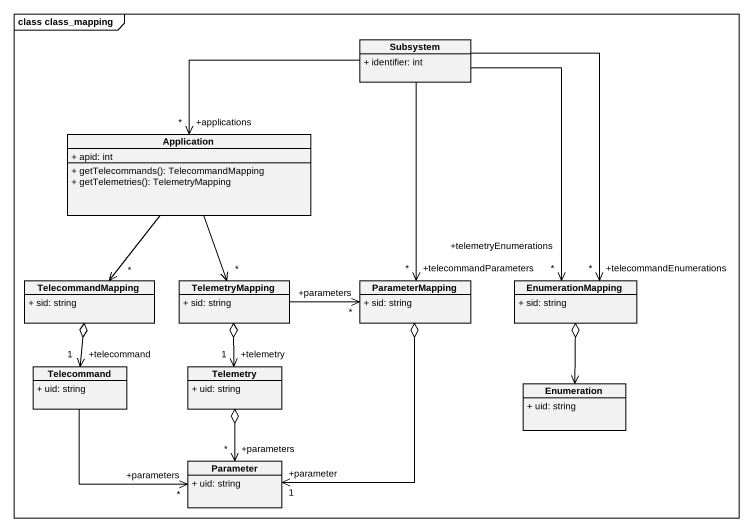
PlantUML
@startuml
mainframe class class_mapping
hide circle
hide empty members
skinparam classAttributeIconSize 0
class Subsystem {
  + identifier: int
}
class Application {
  + apid: int
  + getTelecommands(): TelecommandMapping
  + getTelemetries(): TelemetryMapping
}
class TelecommandMapping {
  + sid: string
}
class TelemetryMapping {
  + sid: string
}
class ParameterMapping {
  + sid: string
}
class EnumerationMapping {
  + sid: string
}
class Telecommand {
  + uid: string
}
class Telemetry {
  + uid: string
}
class Enumeration {
  + uid: string
}
class Parameter {
  + uid: string
}
Subsystem -left-> "+applications\n*" Application
Subsystem --> "+telecommandParameters\n*" ParameterMapping
Subsystem --> "+telemetryEnumerations\n*" EnumerationMapping
Subsystem --> "+telecommandEnumerations\n*" EnumerationMapping
Application --> "*" TelecommandMapping
Application --> "*" TelemetryMapping
TelemetryMapping -right-> "+parameters\n*" ParameterMapping
Telecommand "+telecommand\n1" <-up-o TelecommandMapping
Telecommand --> "+parameters\n*" Parameter
Telemetry "+telemetry\n1" <-up-o TelemetryMapping
Enumeration <-up-o EnumerationMapping
Parameter "+parameter\n1" <-up-o ParameterMapping
Parameter "+parameters\n*" <-up-o Telemetry
@enduml
